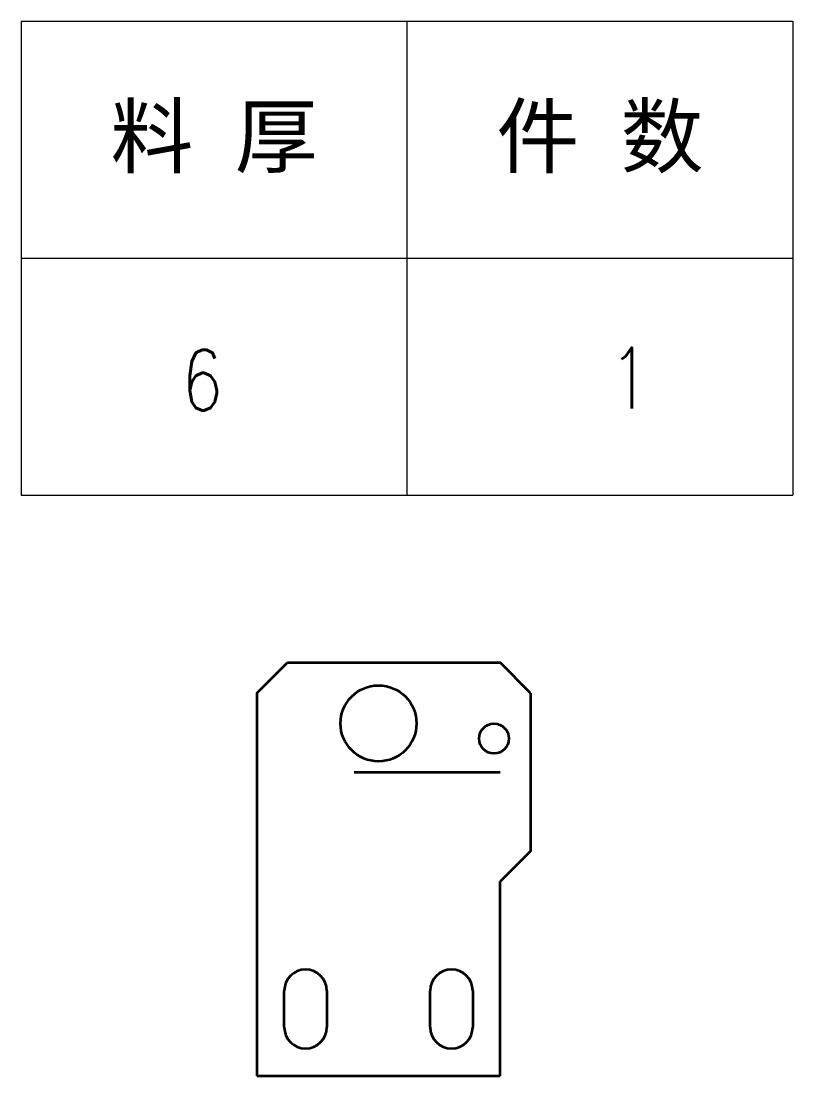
# Model space of a CAD drawing. Header units: millimetres. Extents: x 1333 to 142399, y -42879 to -5704.
# Drawn here: x 73828.7 to 73955.7, y -9075.4 to -8901.9 of the extents above; entities that cross this region are included whole.
import ezdxf
from ezdxf.enums import TextEntityAlignment as Align

# ---------------------------------------------------------------- set-up
doc = ezdxf.new("R2010")
doc.units = ezdxf.units.MM
doc.header["$LTSCALE"] = 0.5
doc.layers.add('标注线', color=3, linetype='Continuous', lineweight=18)
doc.layers.add('粗实线', color=7, linetype='Continuous', lineweight=35)
doc.styles.add('DIM', font='romans.shx', dxfattribs={"width": 0.8, "bigfont": 'bigfont.shx'})
doc.styles.get("Standard").update_dxf_attribs({"font": 'simplex.shx'})

# ---------------------------------------------------------------- blocks, each defined once
blk = doc.blocks.new('*T234')
at = {"color": 0, "linetype": 'ByBlock', "lineweight": -2, "transparency": 16777216}
for p, q in [((0, 0), (127, 0)), ((0, 0), (0, -78)), ((63.5, 0), (63.5, -78)), ((127, 0), (127, -78)), ((0, -39), (127, -39)), ((0, -78), (127, -78))]:
    blk.add_line(p, q, dxfattribs=at)
at = {"color": 0, "transparency": 16777216, "char_height": 10, "width": 60.5, "attachment_point": 5}
for s, insert in [('{\\fSimSun|b0|i0|c134|p2;料 厚}', (31.75, -19.5)), ('{\\fSimSun|b0|i0|c134|p2;件 数}', (95.25, -19.5))]:
    blk.add_mtext(s, dxfattribs=dict(at, insert=insert))
blk = doc.blocks.new('拆图参数')
blk.add_blockref('*T234', (-63.5, 78))
at = {"style": 'DIM', "width": 0.8}
blk.add_attdef('6', text='', height=10, dxfattribs=at).set_placement((-37.13, 18.91), align=Align.MIDDLE_LEFT)
blk.add_attdef('1', text='', height=10, dxfattribs=at).set_placement((36.65, 19.27), align=Align.MIDDLE_CENTER)

msp = doc.modelspace()

# ---------------------------------------------------------------- linework, layer by layer
at = {"layer": '粗实线'}
for p, q in [((73867.547, -9012.413), (73872.547, -9007.413)), ((73872.547, -9007.413), (73907.547, -9007.413)), ((73912.547, -9012.413), (73907.547, -9007.413)), ((73867.547, -9012.413), (73867.547, -9075.413)), ((73883.525, -9025.413), (73907.547, -9025.413)), ((73907.547, -9075.413), (73907.547, -9043.413)), ((73867.547, -9075.413), (73907.547, -9075.413))]:
    msp.add_line(p, q, dxfattribs=at)
at = {"layer": '粗实线', "ltscale": 0.075}
msp.add_line((73912.547, -9012.413), (73912.547, -9038.413), dxfattribs=at)
at = {"layer": '粗实线', "ltscale": 0.176777}
msp.add_line((73912.547, -9038.413), (73907.547, -9043.413), dxfattribs=at)
at = {"layer": '粗实线', "ltscale": 0.15}
for p, q in [((73872.047, -9067.413), (73872.047, -9061.413)), ((73879.047, -9061.413), (73879.047, -9067.413)), ((73896.047, -9067.413), (73896.047, -9061.413)), ((73903.047, -9061.413), (73903.047, -9067.413))]:
    msp.add_line(p, q, dxfattribs=at)
at = {"layer": '粗实线'}
for centre, radius in [((73887.547, -9017.413), 6.25), ((73906.547, -9019.913), 2.458)]:
    msp.add_circle(centre, radius, dxfattribs=at)
for centre, start, end in [((73875.547, -9061.413), 0, 180), ((73899.547, -9061.413), 0, 180), ((73875.547, -9067.413), 180, 0), ((73899.547, -9067.413), 180, 0)]:
    msp.add_arc(centre, 3.5, start, end, dxfattribs=at)

# ---------------------------------------------------------------- block references
at = {"layer": '标注线'}
msp.add_blockref('拆图参数', (73892.232, -8979.859), dxfattribs=at).add_auto_attribs({'1': '1', '6': '6'})

doc.saveas('drawing.dxf')
